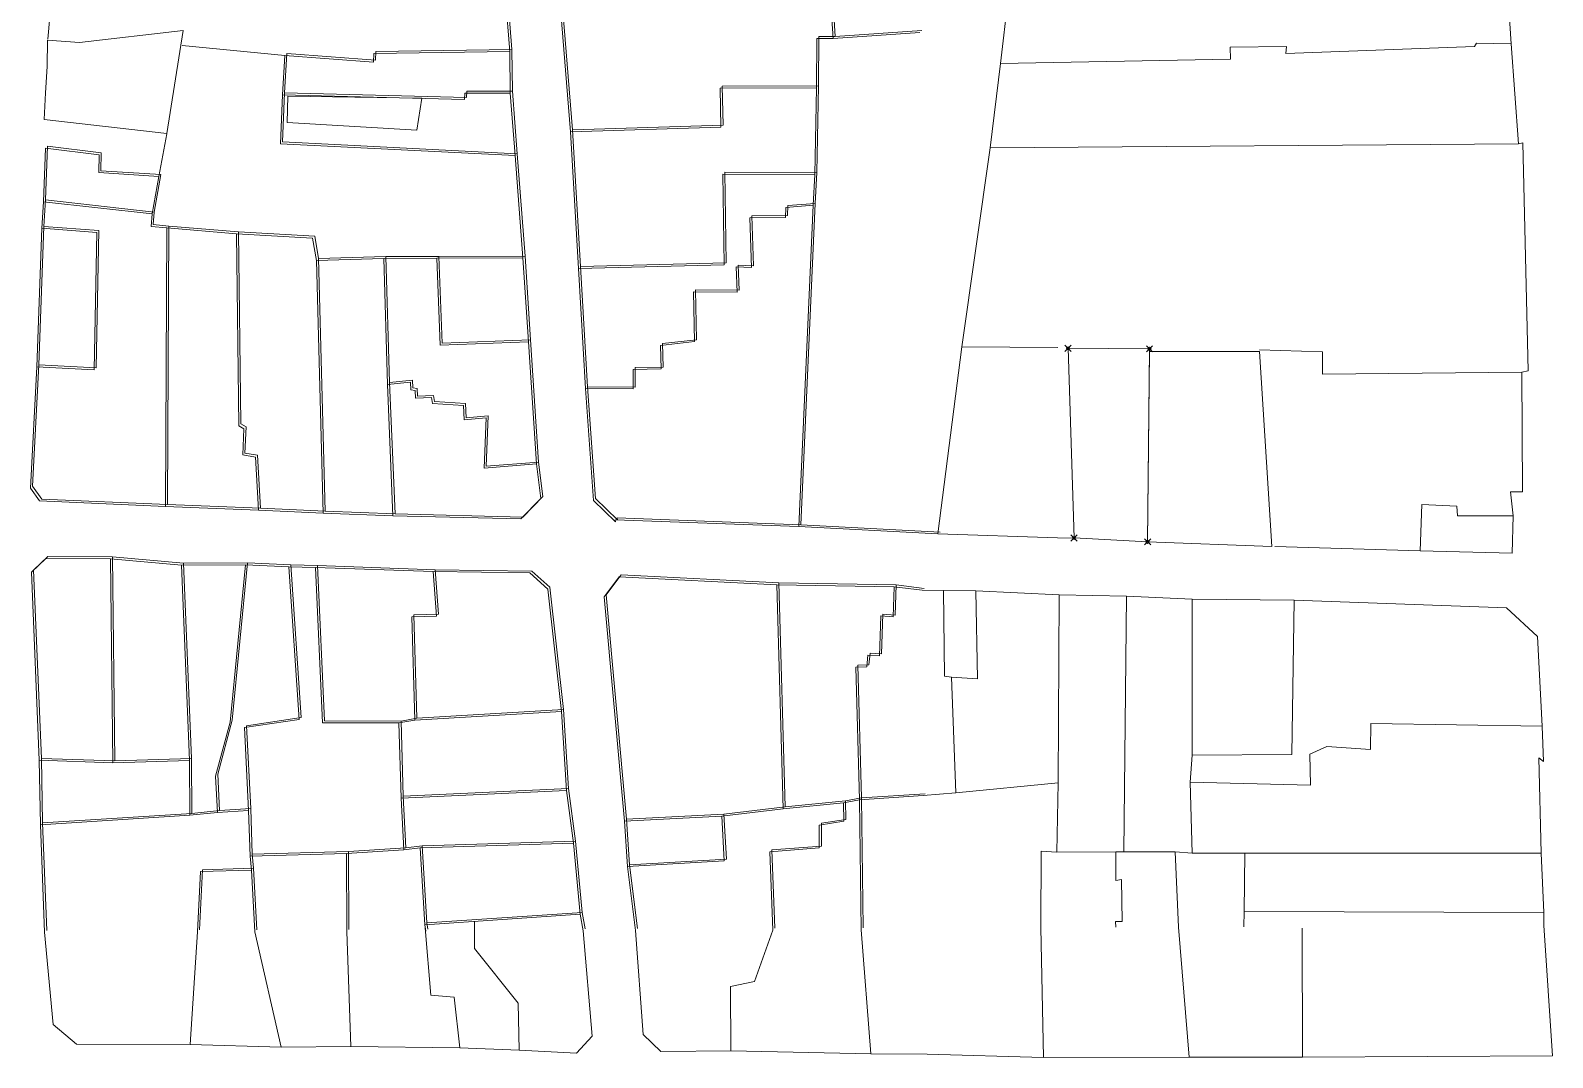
# Model space of a CAD drawing. Header units: millimetres. Extents: x 613231 to 614415, y 1317543 to 1318244.
# Drawn here: x 614117.9 to 614361.2, y 1317870 to 1318034.1 of the extents above; entities that cross this region are included whole.
import ezdxf

# ---------------------------------------------------------------- set-up
doc = ezdxf.new("R2010")
doc.units = ezdxf.units.MM
doc.header["$PDMODE"] = 35
doc.header["$PDSIZE"] = 0.5
for name, color, linetype in [('2', 7, 'Continuous'), ('6', 7, 'Continuous'), ('CVL_CUADCON_TIT', 1, 'Continuous'), ('CVL_PUNTO', 250, 'Continuous')]:
    doc.layers.add(name, color=color, linetype=linetype)
doc.layers.add('Nivel 2', color=7, linetype='Continuous', lineweight=0)
doc.layers.add('Nivel 6', color=7, linetype='Continuous', lineweight=0)

msp = doc.modelspace()

# ---------------------------------------------------------------- linework, layer by layer
at = {"layer": '2', "color": 1, "lineweight": 0}
for p, q in [((614354.53651, 1318032.00486), (614353.35251, 1318050.53586)), ((614275.26151, 1318048.57586), (614272.94651, 1318028.85786)), ((614194.50751, 1318030.78786), (614193.39251, 1318045.31286)), ((614121.33551, 1318040.10786), (614120.6713, 1318032.7352)), ((614202.53151, 1318038.96186), (614204.20351, 1318017.93686)), ((614246.20051, 1318032.85186), (614245.79551, 1318039.19986)), ((614142.16025, 1318031.74632), (614158.55551, 1318030.14086)), ((614243.55851, 1318024.98186), (614243.61151, 1318032.85286)), ((614243.61151, 1318032.85286), (614246.20051, 1318032.85186)), ((614309.66951, 1318031.44986), (614318.66351, 1318031.55086)), ((614309.68151, 1318029.57086), (614309.66951, 1318031.44986)), ((614318.56951, 1318030.43286), (614348.69551, 1318031.56586)), ((614318.66351, 1318031.55086), (614318.56951, 1318030.43286)), ((614348.69551, 1318031.56586), (614348.99751, 1318032.07586)), ((614348.99751, 1318032.07586), (614354.53651, 1318032.00486)), ((614354.53651, 1318032.00486), (614355.70451, 1318016.01386)), ((614158.55551, 1318030.14086), (614158.19851, 1318023.84386)), ((614172.72251, 1318029.06886), (614158.55551, 1318030.14086)), ((614172.77351, 1318030.44086), (614172.72251, 1318029.06886)), ((614194.50751, 1318030.78786), (614172.77351, 1318030.44086)), ((614194.60751, 1318024.13586), (614194.50751, 1318030.78786)), ((614271.30351, 1318015.38986), (614272.94651, 1318028.85786)), ((614272.94651, 1318028.85786), (614309.68151, 1318029.57086)), ((614157.89251, 1318016.02286), (614158.19851, 1318023.84386)), ((614158.19851, 1318023.84386), (614187.29451, 1318023.12286)), ((614187.29451, 1318023.12286), (614187.34551, 1318024.13786)), ((614187.34551, 1318024.13786), (614194.60751, 1318024.13586)), ((614194.60751, 1318024.13586), (614195.36751, 1318014.13086)), ((614228.12151, 1318024.93586), (614243.55851, 1318024.98186)), ((614228.27351, 1318018.68986), (614228.12151, 1318024.93586)), ((614243.55851, 1318024.98186), (614243.25151, 1318011.11786)), ((614138.44251, 1318010.79886), (614139.70231, 1318017.59444)), ((614204.20351, 1318017.93686), (614228.27351, 1318018.68986)), ((614205.51951, 1317996.09886), (614204.20351, 1318017.93686)), ((614120.31551, 1318015.32586), (614120.00851, 1318006.74286)), ((614120.31551, 1318015.32586), (614128.89651, 1318014.25586)), ((614128.89651, 1318014.25586), (614128.84551, 1318011.41186)), ((614195.36751, 1318014.13086), (614157.89251, 1318016.02286)), ((614195.36751, 1318014.13086), (614196.63351, 1317997.77786)), ((614266.77751, 1317983.57186), (614271.30351, 1318015.38986)), ((614355.70451, 1318016.01386), (614271.30351, 1318015.38986)), ((614355.70451, 1318016.01386), (614356.41451, 1318016.16986)), ((614356.41451, 1318016.16986), (614357.25351, 1317979.75986)), ((614128.84551, 1318011.41186), (614138.44251, 1318010.79886)), ((614137.37551, 1318004.80686), (614138.44251, 1318010.79886)), ((614228.77651, 1317996.69986), (614228.57651, 1318011.17386)), ((614228.57651, 1318011.17386), (614243.25151, 1318011.11786)), ((614243.25151, 1318011.11786), (614242.99651, 1318006.19186)), ((614119.75451, 1318002.52786), (614120.00851, 1318006.74286)), ((614120.00851, 1318006.74286), (614137.37551, 1318004.80686)), ((614137.37551, 1318004.80686), (614137.22251, 1318002.82686)), ((614238.57851, 1318004.26286), (614232.89151, 1318004.21486)), ((614238.62951, 1318005.83786), (614238.57851, 1318004.26286)), ((614242.99651, 1318006.19186), (614238.62951, 1318005.83786)), ((614240.70151, 1317954.84986), (614242.99651, 1318006.19186)), ((614119.75451, 1318002.52786), (614118.93751, 1317980.38686)), ((614128.53951, 1318001.86486), (614119.75451, 1318002.52786)), ((614128.07751, 1317979.92586), (614128.53951, 1318001.86486)), ((614137.22251, 1318002.82686), (614139.71051, 1318002.57186)), ((614139.71051, 1318002.57186), (614139.49951, 1317958.08486)), ((614139.71051, 1318002.57186), (614150.83151, 1318001.65386)), ((614232.89151, 1318004.21486), (614233.14351, 1317996.24086)), ((614150.83151, 1318001.65386), (614151.23151, 1317970.97986)), ((614163.01851, 1318000.93886), (614150.83151, 1318001.65386)), ((614163.62651, 1317997.38286), (614163.01851, 1318000.93886)), ((614174.39251, 1317997.68386), (614163.62651, 1317997.38286)), ((614164.68551, 1317957.00986), (614163.62651, 1317997.38286)), ((614182.87251, 1317997.73186), (614174.39251, 1317997.68386)), ((614174.39251, 1317997.68386), (614174.99751, 1317977.57386)), ((614196.63351, 1317997.77786), (614182.87251, 1317997.73186)), ((614182.87251, 1317997.73186), (614183.37751, 1317983.86786)), ((614197.49451, 1317984.37086), (614196.63351, 1317997.77786)), ((614205.51951, 1317996.09886), (614228.77651, 1317996.69986)), ((614206.63351, 1317976.90186), (614205.51951, 1317996.09886)), ((614233.14351, 1317996.24086), (614230.70651, 1317996.34386)), ((614230.70651, 1317996.34386), (614230.85751, 1317992.33186)), ((614230.85751, 1317992.33186), (614223.90151, 1317992.38486)), ((614223.90151, 1317992.38486), (614224.05151, 1317984.41186)), ((614183.37751, 1317983.86786), (614197.49451, 1317984.37086)), ((614198.81051, 1317964.86886), (614197.49451, 1317984.37086)), ((614224.05151, 1317984.41186), (614218.61851, 1317983.80486)), ((614218.61851, 1317983.80486), (614218.71951, 1317980.04686)), ((614262.95151, 1317953.68686), (614266.77751, 1317983.57186)), ((614266.77751, 1317983.57186), (614282.12451, 1317983.45386)), ((614324.40751, 1317982.77586), (614314.32824, 1317983.08677)), ((614324.43051, 1317979.22086), (614324.40751, 1317982.77586)), ((614118.93751, 1317980.38686), (614128.07751, 1317979.92586)), ((614214.25051, 1317979.94686), (614214.24951, 1317976.84886)), ((614218.71951, 1317980.04686), (614214.25051, 1317979.94686)), ((614174.99751, 1317977.57386), (614178.65351, 1317977.92786)), ((614174.99751, 1317977.57386), (614175.85651, 1317956.59986)), ((614178.65351, 1317977.92786), (614178.70451, 1317976.70886)), ((614356.23851, 1317979.55086), (614324.43051, 1317979.22086)), ((614357.25351, 1317979.75986), (614356.23851, 1317979.55086)), ((614356.23851, 1317979.55086), (614356.35851, 1317960.40486)), ((614178.70451, 1317976.70886), (614179.41551, 1317976.60686)), ((614179.41551, 1317976.60686), (614179.46551, 1317975.38786)), ((614179.46551, 1317975.38786), (614182.00451, 1317975.48886)), ((614182.00451, 1317975.48886), (614182.15651, 1317974.52386)), ((614214.24951, 1317976.84886), (614206.63351, 1317976.90186)), ((614182.15651, 1317974.52386), (614187.13351, 1317974.21786)), ((614187.13351, 1317974.21786), (614187.23451, 1317971.93186)), ((614151.23151, 1317970.97986), (614152.04351, 1317970.47186)), ((614152.04351, 1317970.47186), (614151.84051, 1317966.30786)), ((614187.23451, 1317971.93186), (614190.73851, 1317972.23586)), ((614190.73851, 1317972.23586), (614190.43151, 1317964.21186)), ((614151.84051, 1317966.30786), (614153.87151, 1317965.95186)), ((614153.87151, 1317965.95186), (614154.37751, 1317957.47086)), ((614190.43151, 1317964.21186), (614198.81051, 1317964.86886)), ((614154.37751, 1317957.47086), (614139.49951, 1317958.08486)), ((614340.26351, 1317958.38586), (614340.00451, 1317950.96886)), ((614345.85451, 1317958.11186), (614340.26351, 1317958.38586)), ((614345.96551, 1317956.58886), (614345.85451, 1317958.11186)), ((614356.35851, 1317960.40486), (614354.47851, 1317960.39486)), ((614354.47851, 1317960.39486), (614354.85851, 1317956.58786)), ((614154.37751, 1317957.47086), (614164.68551, 1317957.00986)), ((614175.85651, 1317956.59986), (614164.68551, 1317957.00986)), ((614354.85851, 1317956.58786), (614345.96551, 1317956.58886)), ((614282.06151, 1317953.08286), (614262.95151, 1317953.68686)), ((614316.76729, 1317951.68306), (614340.00451, 1317950.96886)), ((614130.71251, 1317949.70886), (614131.06151, 1317917.10586)), ((614130.71251, 1317949.70886), (614142.03651, 1317948.68886)), ((614142.03651, 1317948.68886), (614152.29351, 1317948.73586)), ((614142.03651, 1317948.68886), (614143.35051, 1317917.50686)), ((614152.29351, 1317948.73586), (614149.85151, 1317923.59886)), ((614159.19951, 1317948.42886), (614152.29351, 1317948.73586)), ((614160.87051, 1317924.05186), (614159.19951, 1317948.42886)), ((614159.19951, 1317948.42886), (614163.46551, 1317948.32586)), ((614182.25351, 1317947.65886), (614163.46551, 1317948.32586)), ((614163.46551, 1317948.32586), (614164.57751, 1317923.49186)), ((614182.81051, 1317940.54886), (614182.25351, 1317947.65886)), ((614237.19651, 1317945.55786), (614238.20551, 1317909.75486)), ((614255.93351, 1317945.24586), (614237.19651, 1317945.55786)), ((614269.00451, 1317944.57986), (614263.82151, 1317944.65186)), ((614263.82151, 1317944.65186), (614264.00951, 1317930.94086)), ((614269.29651, 1317930.51286), (614269.00451, 1317944.57986)), ((614269.00451, 1317944.57986), (614282.32251, 1317943.94286)), ((614282.15551, 1317913.92686), (614282.32251, 1317943.94286)), ((614282.32251, 1317943.94286), (614293.09651, 1317943.74886)), ((614293.09651, 1317943.74886), (614292.64151, 1317902.91386)), ((614303.56751, 1317943.24886), (614293.09651, 1317943.74886)), ((614303.57251, 1317918.31286), (614303.56751, 1317943.24886)), ((614303.56751, 1317943.24886), (614319.88051, 1317943.08586)), ((614319.88051, 1317943.08586), (614319.52751, 1317918.45186)), ((614178.84951, 1317940.44886), (614182.81051, 1317940.54886)), ((614179.35451, 1317923.94386), (614178.84951, 1317940.44886)), ((614249.83751, 1317932.39986), (614251.56451, 1317932.44986)), ((614264.00951, 1317930.94086), (614265.12751, 1317930.79486)), ((614265.80351, 1317912.31186), (614265.12751, 1317930.79486)), ((614265.12751, 1317930.79486), (614269.29651, 1317930.51286)), ((614152.13651, 1317922.73486), (614160.87051, 1317924.05186)), ((614202.76351, 1317925.30686), (614179.35451, 1317923.94386)), ((614203.57451, 1317912.71186), (614202.76351, 1317925.30686)), ((614149.85151, 1317923.59886), (614147.51351, 1317914.96686)), ((614152.79351, 1317909.47986), (614152.13651, 1317922.73486)), ((614164.57751, 1317923.49186), (614176.81551, 1317923.48786)), ((614176.81551, 1317923.48786), (614179.35451, 1317923.94386)), ((614176.81551, 1317923.48786), (614177.16851, 1317911.45186)), ((614332.07351, 1317919.23386), (614332.14951, 1317923.39886)), ((614332.14951, 1317923.39886), (614359.49051, 1317922.94186)), ((614359.49051, 1317922.94186), (614359.72951, 1317917.30586)), ((614322.37251, 1317918.46786), (614325.10951, 1317919.70286)), ((614325.10951, 1317919.70286), (614332.07351, 1317919.23386)), ((614131.06151, 1317917.10586), (614119.33151, 1317917.51586)), ((614119.33151, 1317917.51586), (614119.53351, 1317907.20686)), ((614143.35051, 1317917.50686), (614131.06151, 1317917.10586)), ((614143.39951, 1317908.72186), (614143.35051, 1317917.50686)), ((614303.57251, 1317918.31286), (614303.24351, 1317914.04486)), ((614319.52751, 1317918.45186), (614303.57251, 1317918.31286)), ((614322.50551, 1317913.54286), (614322.37251, 1317918.46786)), ((614359.72951, 1317917.30586), (614358.96351, 1317917.91086)), ((614358.96351, 1317917.91086), (614359.36451, 1317902.67686)), ((614147.51351, 1317914.96686), (614147.81751, 1317909.17686)), ((614177.16851, 1317911.45186), (614203.57451, 1317912.71186)), ((614203.57451, 1317912.71186), (614204.68951, 1317904.28186)), ((614282.15551, 1317913.92686), (614265.80351, 1317912.31186)), ((614281.97151, 1317902.85386), (614282.15551, 1317913.92686)), ((614303.56851, 1317902.66986), (614303.24351, 1317914.04486)), ((614303.24351, 1317914.04486), (614322.50551, 1317913.54286)), ((614147.81751, 1317909.17686), (614152.79351, 1317909.47986)), ((614152.79351, 1317909.47986), (614153.04651, 1317902.21786)), ((614177.57351, 1317903.22486), (614177.16851, 1317911.45186)), ((614238.20551, 1317909.75486), (614228.40451, 1317908.58986)), ((614238.20551, 1317909.75486), (614247.85351, 1317910.71586)), ((614247.85351, 1317910.71586), (614250.39251, 1317911.22286)), ((614247.85351, 1317910.71586), (614247.90351, 1317907.77086)), ((614119.53351, 1317907.20686), (614143.39951, 1317908.72186)), ((614147.81751, 1317909.17686), (614143.39951, 1317908.72186)), ((614212.86551, 1317907.78286), (614228.40451, 1317908.58986)), ((614212.86551, 1317907.78286), (614213.32151, 1317900.52086)), ((614228.40451, 1317908.58986), (614228.80951, 1317901.42886)), ((614243.99351, 1317907.16286), (614243.99251, 1317903.50586)), ((614247.90351, 1317907.77086), (614243.99351, 1317907.16286)), ((614153.04651, 1317902.21786), (614168.43251, 1317902.61886)), ((614153.04651, 1317902.21786), (614153.24951, 1317899.98286)), ((614168.43251, 1317902.61886), (614177.57351, 1317903.22486)), ((614177.57351, 1317903.22486), (614180.21351, 1317903.52886)), ((614204.68951, 1317904.28186), (614180.21351, 1317903.52886)), ((614180.21351, 1317903.52886), (614180.92251, 1317891.23886)), ((614205.75351, 1317892.90586), (614204.68951, 1317904.28186)), ((614243.99251, 1317903.50586), (614236.07151, 1317902.89986)), ((614279.42951, 1317902.99186), (614281.97151, 1317902.85386)), ((614281.97151, 1317902.85386), (614291.37151, 1317902.90686)), ((614292.64151, 1317902.91386), (614291.37151, 1317902.90686)), ((614291.37151, 1317902.90686), (614291.40051, 1317898.28486)), ((614292.64151, 1317902.91386), (614300.87451, 1317902.90886)), ((614303.56851, 1317902.66986), (614300.87451, 1317902.90886)), ((614312.00451, 1317902.66586), (614303.56851, 1317902.66986)), ((614312.00451, 1317902.66586), (614311.91051, 1317893.37186)), ((614359.36451, 1317902.67686), (614312.00451, 1317902.66586)), ((614359.77951, 1317893.18186), (614359.36451, 1317902.67686)), ((614153.24951, 1317899.98286), (614145.07351, 1317899.73186)), ((614228.80951, 1317901.42886), (614213.32151, 1317900.52086)), ((614291.40051, 1317898.28486), (614292.26351, 1317898.49286)), ((614143.43451, 1317872.10786), (614144.61451, 1317890.10086)), ((614157.98151, 1317871.68686), (614153.75451, 1317890.12886)), ((614169.12051, 1317871.76586), (614168.48151, 1317890.17286)), ((614181.92451, 1317879.97986), (614181.02351, 1317890.72486)), ((614188.88051, 1317887.46686), (614188.89851, 1317891.77386)), ((614233.64851, 1317882.14186), (614236.57851, 1317890.37786)), ((614250.69451, 1317890.41986), (614252.23151, 1317870.60186)), ((614279.81351, 1317870.01586), (614279.40451, 1317890.77686)), ((614303.12451, 1317870.09486), (614301.40851, 1317890.86886)), ((614321.20451, 1317870.05486), (614321.14851, 1317890.66486)), ((614361.17351, 1317870.29186), (614359.79451, 1317891.11186)), ((614195.86351, 1317878.69286), (614188.88051, 1317887.46686)), ((614229.78451, 1317881.36986), (614233.64851, 1317882.14186)), ((614229.85151, 1317871.10486), (614229.78451, 1317881.36986)), ((614185.63851, 1317879.68386), (614181.92451, 1317879.97986)), ((614186.51651, 1317871.55486), (614185.63851, 1317879.68386)), ((614196.02751, 1317871.17286), (614195.86351, 1317878.69286)), ((614143.43451, 1317872.10786), (614157.98151, 1317871.68686)), ((614157.98151, 1317871.68686), (614169.12051, 1317871.76586)), ((614169.12051, 1317871.76586), (614186.51651, 1317871.55486)), ((614186.51651, 1317871.55486), (614196.02751, 1317871.17286)), ((614252.23151, 1317870.60186), (614229.85151, 1317871.10486)), ((614252.23151, 1317870.60186), (614261.21351, 1317870.56086)), ((614261.21351, 1317870.56086), (614279.81351, 1317870.01586)), ((614279.81351, 1317870.01586), (614303.12451, 1317870.09486)), ((614303.12451, 1317870.09486), (614321.20451, 1317870.05486)), ((614321.20451, 1317870.05486), (614361.17351, 1317870.29186))]:
    msp.add_line(p, q, dxfattribs=at)
for points in [[(614118.93751, 1317980.38686), (614117.91851, 1317960.98786), (614119.39051, 1317958.95586), (614139.49951, 1317958.08486)], [(614206.63351, 1317976.90186), (614207.89951, 1317959.02586), (614211.40251, 1317955.62186), (614211.35151, 1317955.92686), (614240.70151, 1317954.84986)], [(614198.81051, 1317964.86886), (614199.46951, 1317959.33386), (614196.27051, 1317956.08386), (614175.85651, 1317956.59986)], [(614354.85851, 1317956.58786), (614354.74351, 1317950.59386), (614340.00451, 1317950.96886)], [(614119.33151, 1317917.51586), (614118.06851, 1317947.58086), (614120.35351, 1317949.76286), (614130.71251, 1317949.70886)], [(614182.25351, 1317947.65886), (614197.74151, 1317947.45086), (614200.58451, 1317944.85986), (614202.76351, 1317925.30686)], [(614212.86551, 1317907.78286), (614209.62251, 1317943.63786), (614212.00951, 1317946.83586), (614237.19651, 1317945.55786)], [(614319.88051, 1317943.08586), (614353.83351, 1317941.85386), (614358.74051, 1317937.30986), (614359.49051, 1317922.94186)], [(614120.18951, 1317890.02786), (614121.55851, 1317875.30586), (614125.27651, 1317872.16486), (614143.43451, 1317872.10786)], [(614206.26151, 1317890.28686), (614207.67151, 1317873.43786), (614205.18351, 1317870.73786), (614196.02751, 1317871.17286)], [(614214.58851, 1317890.31186), (614215.86051, 1317873.71186), (614218.66251, 1317870.97486), (614229.90251, 1317871.10486)]]:
    msp.add_lwpolyline(points, dxfattribs=at)
at = {"layer": '6', "color": 1, "lineweight": 0}
for p, q in [((614246.20051, 1318032.85186), (614260.03851, 1318033.81286)), ((614240.70151, 1317954.84986), (614262.95151, 1317953.68686)), ((614255.78051, 1317940.42186), (614255.93351, 1317945.24586)), ((614255.93351, 1317945.24586), (614260.42251, 1317944.68386)), ((614263.82151, 1317944.65186), (614260.42251, 1317944.68386)), ((614253.59551, 1317934.22686), (614253.80051, 1317940.57486)), ((614253.80051, 1317940.57486), (614255.78051, 1317940.42186)), ((614251.56451, 1317932.44986), (614251.76751, 1317934.32886)), ((614251.76751, 1317934.32886), (614253.59551, 1317934.22686)), ((614250.39251, 1317911.22286), (614249.83751, 1317932.39986)), ((614250.39251, 1317911.22286), (614260.56351, 1317911.87586)), ((614265.80351, 1317912.31186), (614260.56351, 1317911.87586)), ((614250.69451, 1317890.41986), (614250.39251, 1317911.22286)), ((614119.53351, 1317907.20686), (614120.18951, 1317890.02786)), ((614168.43251, 1317902.61886), (614168.48151, 1317890.17286)), ((614236.07151, 1317902.89986), (614236.57851, 1317890.37786)), ((614279.42951, 1317902.99186), (614279.40451, 1317890.77686)), ((614300.87451, 1317902.90886), (614301.40851, 1317890.86886)), ((614145.07351, 1317899.73186), (614144.61451, 1317890.10086)), ((614153.24951, 1317899.98286), (614153.75451, 1317890.12886)), ((614213.32151, 1317900.52086), (614214.58851, 1317890.31186)), ((614292.26351, 1317898.49286), (614292.40751, 1317891.73886)), ((614180.92251, 1317891.23886), (614205.75351, 1317892.90586)), ((614205.75351, 1317892.90586), (614206.26151, 1317890.28686)), ((614311.91051, 1317893.37186), (614311.82451, 1317890.91186)), ((614311.91051, 1317893.37186), (614359.77951, 1317893.18186)), ((614359.77951, 1317893.18186), (614359.79451, 1317891.11186)), ((614180.92251, 1317891.23886), (614181.12451, 1317890.21086)), ((614292.40751, 1317891.73886), (614291.34051, 1317891.73286)), ((614291.34051, 1317891.73286), (614291.39651, 1317890.82686))]:
    msp.add_line(p, q, dxfattribs=at)
at = {"layer": 'CVL_CUADCON_TIT', "color": 1, "lineweight": 0, "ltscale": 0.5}
msp.add_line((614282.06151, 1317953.08286), (614284.70291, 1317953.02256), dxfattribs=at)
at = {"layer": 'CVL_CUADCON_TIT', "color": 1, "lineweight": 0, "ltscale": 0.5, "flags": 128}
for points in [[(614120.12451, 1318019.92986), (614120.32451, 1318024.14986), (614120.57451, 1318028.35986), (614120.66451, 1318032.58986), (614125.76451, 1318032.19986), (614142.33451, 1318034.09986), (614139.71451, 1318017.65986)], [(614296.75569, 1317983.25975), (614283.73599, 1317983.34555), (614284.70209, 1317953.04095), (614296.44669, 1317952.42005), (614296.75569, 1317983.25975)], [(614296.75569, 1317983.25975), (614283.73599, 1317983.34555), (614284.70209, 1317953.04095), (614296.44669, 1317952.42005)]]:
    msp.add_lwpolyline(points, close=True, dxfattribs=at)
for points in [[(614158.95718, 1318019.41092), (614159.06718, 1318023.64092), (614180.46718, 1318023.33092), (614179.66718, 1318018.20092), (614158.95718, 1318019.41092)], [(614296.44669, 1317952.42005), (614316.33294, 1317951.68044), (614314.3508, 1317982.82219), (614296.75138, 1317982.82743), (614296.44669, 1317952.42005)]]:
    msp.add_lwpolyline(points, dxfattribs=at)
at = {"layer": 'CVL_PUNTO', "color": 1, "lineweight": 0, "ltscale": 0.5}
for p in [(614283.73599, 1317983.34555), (614296.75569, 1317983.25975), (614284.70209, 1317953.04095), (614296.44669, 1317952.42005)]:
    msp.add_point(p, dxfattribs=at)
at = {"layer": 'Nivel 2', "color": 1, "lineweight": 0}
for p, q in [((614194.83651, 1318031.09286), (614193.72151, 1318045.61786)), ((614202.86051, 1318039.26686), (614204.53251, 1318018.24186)), ((614246.52951, 1318033.15686), (614246.12451, 1318039.50486)), ((614246.52951, 1318033.15686), (614260.36751, 1318034.11786)), ((614194.83651, 1318031.09286), (614173.10251, 1318030.74586)), ((614194.93651, 1318024.44086), (614194.83651, 1318031.09286)), ((614243.88751, 1318025.28686), (614243.94051, 1318033.15786)), ((614243.94051, 1318033.15786), (614246.52951, 1318033.15686)), ((614158.88451, 1318030.44586), (614158.52751, 1318024.14886)), ((614173.05151, 1318029.37386), (614158.88451, 1318030.44586)), ((614173.10251, 1318030.74586), (614173.05151, 1318029.37386)), ((614158.22151, 1318016.32786), (614158.52751, 1318024.14886)), ((614158.52751, 1318024.14886), (614187.62351, 1318023.42786)), ((614187.62351, 1318023.42786), (614187.67451, 1318024.44286)), ((614187.67451, 1318024.44286), (614194.93651, 1318024.44086)), ((614194.93651, 1318024.44086), (614195.69651, 1318014.43586)), ((614228.45051, 1318025.24086), (614243.88751, 1318025.28686)), ((614228.60251, 1318018.99486), (614228.45051, 1318025.24086)), ((614243.88751, 1318025.28686), (614243.58051, 1318011.42286)), ((614204.53251, 1318018.24186), (614228.60251, 1318018.99486)), ((614205.84851, 1317996.40386), (614204.53251, 1318018.24186)), ((614120.64451, 1318015.63086), (614120.33751, 1318007.04786)), ((614120.64451, 1318015.63086), (614129.22551, 1318014.56086)), ((614129.22551, 1318014.56086), (614129.17451, 1318011.71686)), ((614195.69651, 1318014.43586), (614158.22151, 1318016.32786)), ((614195.69651, 1318014.43586), (614196.96251, 1317998.08286)), ((614129.17451, 1318011.71686), (614138.77151, 1318011.10386)), ((614137.70451, 1318005.11186), (614138.77151, 1318011.10386)), ((614228.90551, 1318011.47886), (614243.58051, 1318011.42286)), ((614229.10551, 1317997.00486), (614228.90551, 1318011.47886)), ((614243.58051, 1318011.42286), (614243.32551, 1318006.49686)), ((614120.08351, 1318002.83286), (614120.33751, 1318007.04786)), ((614120.33751, 1318007.04786), (614137.70451, 1318005.11186)), ((614137.70451, 1318005.11186), (614137.55151, 1318003.13186)), ((614238.90751, 1318004.56786), (614233.22051, 1318004.51986)), ((614233.22051, 1318004.51986), (614233.47251, 1317996.54586)), ((614238.95851, 1318006.14286), (614238.90751, 1318004.56786)), ((614243.32551, 1318006.49686), (614238.95851, 1318006.14286)), ((614241.03051, 1317955.15486), (614243.32551, 1318006.49686)), ((614120.08351, 1318002.83286), (614119.26651, 1317980.69186)), ((614128.86851, 1318002.16986), (614120.08351, 1318002.83286)), ((614128.40651, 1317980.23086), (614128.86851, 1318002.16986)), ((614137.55151, 1318003.13186), (614140.03951, 1318002.87686)), ((614140.03951, 1318002.87686), (614139.82851, 1317958.38986)), ((614140.03951, 1318002.87686), (614151.16051, 1318001.95886)), ((614163.34751, 1318001.24386), (614151.16051, 1318001.95886)), ((614151.16051, 1318001.95886), (614151.56051, 1317971.28486)), ((614163.95551, 1317997.68786), (614163.34751, 1318001.24386)), ((614174.72151, 1317997.98886), (614163.95551, 1317997.68786)), ((614165.01451, 1317957.31486), (614163.95551, 1317997.68786)), ((614183.20151, 1317998.03686), (614174.72151, 1317997.98886)), ((614174.72151, 1317997.98886), (614175.32651, 1317977.87886)), ((614196.96251, 1317998.08286), (614183.20151, 1317998.03686)), ((614183.20151, 1317998.03686), (614183.70651, 1317984.17286)), ((614197.82351, 1317984.67586), (614196.96251, 1317998.08286)), ((614205.84851, 1317996.40386), (614229.10551, 1317997.00486)), ((614206.96251, 1317977.20686), (614205.84851, 1317996.40386)), ((614231.03551, 1317996.64886), (614231.18651, 1317992.63686)), ((614233.47251, 1317996.54586), (614231.03551, 1317996.64886)), ((614224.23051, 1317992.68986), (614224.38051, 1317984.71686)), ((614231.18651, 1317992.63686), (614224.23051, 1317992.68986)), ((614183.70651, 1317984.17286), (614197.82351, 1317984.67586)), ((614199.13951, 1317965.17386), (614197.82351, 1317984.67586)), ((614224.38051, 1317984.71686), (614218.94751, 1317984.10986)), ((614218.94751, 1317984.10986), (614219.04851, 1317980.35186)), ((614119.26651, 1317980.69186), (614128.40651, 1317980.23086)), ((614214.57951, 1317980.25186), (614214.57851, 1317977.15386)), ((614219.04851, 1317980.35186), (614214.57951, 1317980.25186)), ((614175.32651, 1317977.87886), (614178.98251, 1317978.23286)), ((614175.32651, 1317977.87886), (614176.18551, 1317956.90486)), ((614178.98251, 1317978.23286), (614179.03351, 1317977.01386)), ((614179.03351, 1317977.01386), (614179.74451, 1317976.91186)), ((614179.74451, 1317976.91186), (614179.79451, 1317975.69286)), ((614179.79451, 1317975.69286), (614182.33351, 1317975.79386)), ((614182.33351, 1317975.79386), (614182.48551, 1317974.82886)), ((614214.57851, 1317977.15386), (614206.96251, 1317977.20686)), ((614182.48551, 1317974.82886), (614187.46251, 1317974.52286)), ((614187.46251, 1317974.52286), (614187.56351, 1317972.23686)), ((614151.56051, 1317971.28486), (614152.37251, 1317970.77686)), ((614152.37251, 1317970.77686), (614152.16951, 1317966.61286)), ((614187.56351, 1317972.23686), (614191.06751, 1317972.54086)), ((614191.06751, 1317972.54086), (614190.76051, 1317964.51686)), ((614152.16951, 1317966.61286), (614154.20051, 1317966.25686)), ((614154.20051, 1317966.25686), (614154.70651, 1317957.77586)), ((614190.76051, 1317964.51686), (614199.13951, 1317965.17386)), ((614154.70651, 1317957.77586), (614139.82851, 1317958.38986)), ((614154.70651, 1317957.77586), (614165.01451, 1317957.31486)), ((614176.18551, 1317956.90486), (614165.01451, 1317957.31486)), ((614241.03051, 1317955.15486), (614263.28051, 1317953.99186)), ((614131.04151, 1317950.01386), (614142.36551, 1317948.99386)), ((614131.04151, 1317950.01386), (614131.39051, 1317917.41086)), ((614142.36551, 1317948.99386), (614152.62251, 1317949.04086)), ((614142.36551, 1317948.99386), (614143.67951, 1317917.81186)), ((614152.62251, 1317949.04086), (614150.18051, 1317923.90386)), ((614159.52851, 1317948.73386), (614152.62251, 1317949.04086)), ((614159.52851, 1317948.73386), (614163.79451, 1317948.63086)), ((614161.19951, 1317924.35686), (614159.52851, 1317948.73386)), ((614163.79451, 1317948.63086), (614164.90651, 1317923.79686)), ((614182.58251, 1317947.96386), (614163.79451, 1317948.63086)), ((614183.13951, 1317940.85386), (614182.58251, 1317947.96386)), ((614256.26251, 1317945.55086), (614237.52551, 1317945.86286)), ((614237.52551, 1317945.86286), (614238.53451, 1317910.05986)), ((614256.10951, 1317940.72686), (614256.26251, 1317945.55086)), ((614179.17851, 1317940.75386), (614183.13951, 1317940.85386)), ((614179.68351, 1317924.24886), (614179.17851, 1317940.75386)), ((614253.92451, 1317934.53186), (614254.12951, 1317940.87986)), ((614254.12951, 1317940.87986), (614256.10951, 1317940.72686)), ((614251.89351, 1317932.75486), (614252.09651, 1317934.63386)), ((614252.09651, 1317934.63386), (614253.92451, 1317934.53186)), ((614250.16651, 1317932.70486), (614251.89351, 1317932.75486)), ((614250.72151, 1317911.52786), (614250.16651, 1317932.70486)), ((614152.46551, 1317923.03986), (614161.19951, 1317924.35686)), ((614177.14451, 1317923.79286), (614179.68351, 1317924.24886)), ((614203.09251, 1317925.61186), (614179.68351, 1317924.24886)), ((614203.90351, 1317913.01686), (614203.09251, 1317925.61186)), ((614150.18051, 1317923.90386), (614147.84251, 1317915.27186)), ((614153.12251, 1317909.78486), (614152.46551, 1317923.03986)), ((614164.90651, 1317923.79686), (614177.14451, 1317923.79286)), ((614177.14451, 1317923.79286), (614177.49751, 1317911.75686)), ((614119.66051, 1317917.82086), (614119.86251, 1317907.51186)), ((614131.39051, 1317917.41086), (614119.66051, 1317917.82086)), ((614143.67951, 1317917.81186), (614131.39051, 1317917.41086)), ((614143.72851, 1317909.02686), (614143.67951, 1317917.81186)), ((614147.84251, 1317915.27186), (614148.14651, 1317909.48186)), ((614177.49751, 1317911.75686), (614203.90351, 1317913.01686)), ((614203.90351, 1317913.01686), (614205.01851, 1317904.58686)), ((614250.72151, 1317911.52786), (614260.89251, 1317912.18086)), ((614148.14651, 1317909.48186), (614143.72851, 1317909.02686)), ((614148.14651, 1317909.48186), (614153.12251, 1317909.78486)), ((614153.12251, 1317909.78486), (614153.37551, 1317902.52286)), ((614177.90251, 1317903.52986), (614177.49751, 1317911.75686)), ((614238.53451, 1317910.05986), (614228.73351, 1317908.89486)), ((614238.53451, 1317910.05986), (614248.18251, 1317911.02086)), ((614248.18251, 1317911.02086), (614250.72151, 1317911.52786)), ((614248.18251, 1317911.02086), (614248.23251, 1317908.07586)), ((614251.02351, 1317890.72486), (614250.72151, 1317911.52786)), ((614119.86251, 1317907.51186), (614143.72851, 1317909.02686)), ((614119.86251, 1317907.51186), (614120.51851, 1317890.33286)), ((614213.19451, 1317908.08786), (614228.73351, 1317908.89486)), ((614213.19451, 1317908.08786), (614213.65051, 1317900.82586)), ((614228.73351, 1317908.89486), (614229.13851, 1317901.73386)), ((614244.32251, 1317907.46786), (614244.32151, 1317903.81086)), ((614248.23251, 1317908.07586), (614244.32251, 1317907.46786)), ((614205.01851, 1317904.58686), (614180.54251, 1317903.83386)), ((614206.08251, 1317893.21086), (614205.01851, 1317904.58686)), ((614153.37551, 1317902.52286), (614168.76151, 1317902.92386)), ((614153.37551, 1317902.52286), (614153.57851, 1317900.28786)), ((614168.76151, 1317902.92386), (614177.90251, 1317903.52986)), ((614168.76151, 1317902.92386), (614168.81051, 1317890.47786)), ((614177.90251, 1317903.52986), (614180.54251, 1317903.83386)), ((614180.54251, 1317903.83386), (614181.25151, 1317891.54386)), ((614244.32151, 1317903.81086), (614236.40051, 1317903.20486)), ((614236.40051, 1317903.20486), (614236.90751, 1317890.68286)), ((614145.40251, 1317900.03686), (614144.94351, 1317890.40586)), ((614153.57851, 1317900.28786), (614145.40251, 1317900.03686)), ((614153.57851, 1317900.28786), (614154.08351, 1317890.43386)), ((614229.13851, 1317901.73386), (614213.65051, 1317900.82586)), ((614213.65051, 1317900.82586), (614214.91751, 1317890.61686)), ((614181.25151, 1317891.54386), (614206.08251, 1317893.21086)), ((614206.08251, 1317893.21086), (614206.59051, 1317890.59186))]:
    msp.add_line(p, q, dxfattribs=at)
at = {"layer": 'Nivel 2', "color": 1, "lineweight": 0, "flags": 128}
for points in [[(614119.26651, 1317980.69186), (614118.24751, 1317961.29286), (614119.71951, 1317959.26086), (614139.82851, 1317958.38986)], [(614206.96251, 1317977.20686), (614208.22851, 1317959.33086), (614211.73151, 1317955.92686), (614211.68051, 1317956.23186), (614241.03051, 1317955.15486)], [(614199.13951, 1317965.17386), (614199.79851, 1317959.63886), (614196.59951, 1317956.38886), (614176.18551, 1317956.90486)], [(614119.66051, 1317917.82086), (614118.39751, 1317947.88586), (614120.68251, 1317950.06786), (614131.04151, 1317950.01386)], [(614182.58251, 1317947.96386), (614198.07051, 1317947.75586), (614200.91351, 1317945.16486), (614203.09251, 1317925.61186)], [(614213.19451, 1317908.08786), (614209.95151, 1317943.94286), (614212.33851, 1317947.14086), (614237.52551, 1317945.86286)], [(614256.26251, 1317945.55086), (614260.75151, 1317944.98886)]]:
    msp.add_lwpolyline(points, dxfattribs=at)
at = {"layer": 'Nivel 6', "color": 1, "lineweight": 0}
msp.add_line((614181.25151, 1317891.54386), (614181.45351, 1317890.51586), dxfattribs=at)

doc.saveas('drawing.dxf')
